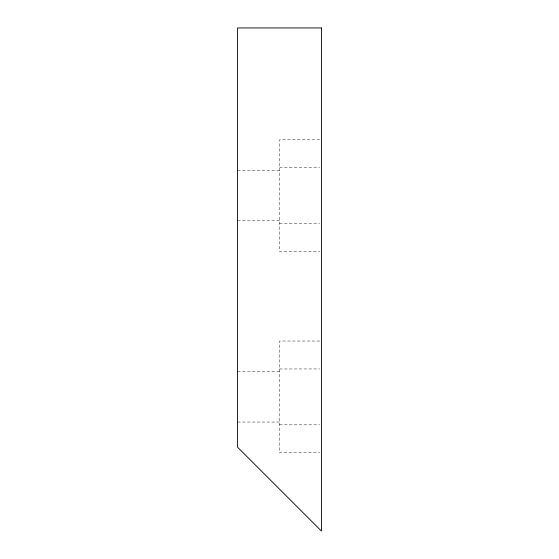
<?xml version="1.0" encoding="UTF-8"?>
<svg xmlns="http://www.w3.org/2000/svg" width="559" height="559" viewBox="0 0 559 559"><rect width="100%" height="100%" fill="white"/><g stroke="black" fill="none" stroke-linecap="round" stroke-linejoin="round"><path stroke-width="0.42" stroke-dasharray="2.79 2.1" d="M319.678 139.792L279.5 139.792L279.5 251.508L319.678 251.508M279.5 167.735L319.678 167.735M237.575 170.495L279.5 170.495M237.575 220.805L279.5 220.805M279.5 223.6L319.678 223.6M319.678 341.032L279.5 341.032L279.5 452.748L319.678 452.748M279.5 368.975L319.678 368.94M237.575 371.735L279.5 371.735M237.575 422.045L279.5 422.045M279.5 424.805L319.678 424.84"/><path stroke-width="0.84" d="M321.425 27.95L237.575 27.95L237.575 447.2L321.425 531.05L321.425 27.95"/></g></svg>
